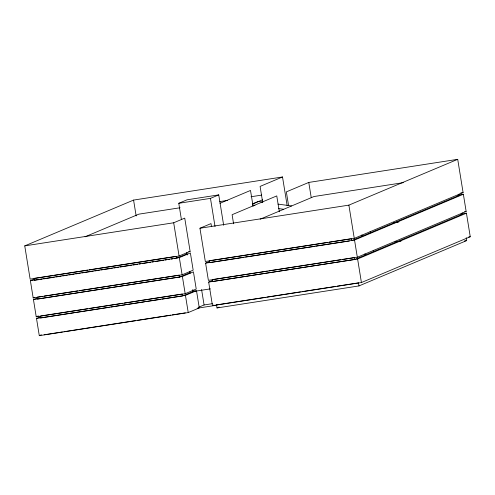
<?xml version="1.0" encoding="UTF-8"?>
<svg xmlns="http://www.w3.org/2000/svg" width="495" height="495" viewBox="0 0 495 495"><rect width="100%" height="100%" fill="white"/><g stroke="black" fill="none" stroke-linecap="round" stroke-linejoin="round"><path stroke-width="0.74" d="M24.75 245.885L173.689 222.781L184.74 218.128L190.123 251.373L179.072 256.026L30.133 279.137L24.75 245.885L133.576 200.079L282.515 176.975L287.168 205.685M84.992 236.827L138.847 214.156L180.062 207.764M181.362 219.266L178.775 203.29L187.048 199.807L218.747 194.888L223.666 225.281M178.775 203.29L210.468 198.371L218.747 194.888M30.393 280.721L179.332 257.61L190.383 252.964L193.168 270.159L182.117 274.812L33.177 297.922L30.393 280.721L34.662 278.926M220.034 203.272L250.513 190.445L253.087 206.31M282.515 176.975L260.092 186.411L262.666 202.282M252.431 203.94L258.365 201.44L262.894 202.053M252.518 204.039L262.647 199.776M33.177 297.922L34.601 297.322M288.548 205.475L286.345 191.874L308.769 182.432L457.714 159.328L463.097 192.574L354.272 238.38L205.326 261.49L199.943 228.245L210.994 223.592L211.483 226.611M33.45 299.611L182.389 276.501L193.44 271.854L196.224 289.049L185.179 293.702L36.234 316.812L33.45 299.611L37.719 297.817M260.16 219.18L314.022 196.515L403.326 182.655M36.234 316.812L38.369 315.909M177.173 258L186.968 253.879M36.506 318.477L185.446 295.367L196.496 290.714L199.281 307.915L188.23 312.568L39.291 335.672L36.506 318.477L40.776 316.676M458.785 194.95L463.363 194.238L466.154 211.439L357.322 257.245L208.383 280.349L205.598 263.154L209.744 261.41M199.943 228.245L348.882 205.134L457.714 159.328M39.291 335.672L41.425 334.775M100.9 289.278L179.518 277.082L190.012 272.665M461.854 213.889L466.432 213.178L470.25 236.74L361.424 282.546L212.485 305.656L208.667 282.094L212.807 280.349M183.274 295.676L195.135 290.683M459.15 194.003L459.366 195.315L351.648 240.65L351.326 238.689M205.598 263.154L354.538 240.044L463.363 194.238M198.563 307.29L204.082 304.969L212.38 303.683M212.485 305.656L213.865 305.075M216.42 304.326L217.008 307.952L219.106 307.067M267.368 271.05L212.417 279.576L212.732 281.544L354.705 259.516L462.417 214.18L462.206 212.869M208.667 282.094L357.607 258.984L466.432 213.178M217.008 307.952L358.98 285.924L466.698 240.589L466.228 237.687M219.755 201.601L227.391 200.419M251.052 196.75L261.737 195.092M460.808 192.926L463.097 192.574M457.838 195.55L459.366 195.315M188.731 251.59L190.123 251.373M52.507 275.517L34.186 278.357L34.502 280.325L39.086 279.613M54.029 275.282L87.615 270.066M89.143 269.831L176.158 256.33L176.474 258.297M393.593 222.694L398.939 221.865M464.626 211.674L466.154 211.439M393.407 222.874L397.986 222.162M40.609 279.378L42.137 279.137M43.665 278.902L45.187 278.666M46.716 278.425L54.351 277.243M55.873 277.008L58.169 276.649M59.691 276.414L61.219 276.179M62.747 275.944L64.27 275.703M65.798 275.468L67.326 275.232M68.855 274.991L74.194 274.162M75.723 273.927L77.251 273.692M78.773 273.457L80.301 273.215M81.83 272.98L83.352 272.745M84.88 272.51L93.277 271.204M94.805 270.969L96.327 270.728M97.855 270.493L99.384 270.258M100.912 270.022L102.434 269.781M103.962 269.546L109.308 268.717M110.831 268.482L112.359 268.24M113.887 268.005L115.409 267.77M116.938 267.535L118.466 267.294M119.994 267.059L128.384 265.759M129.913 265.518L131.441 265.283M132.969 265.048L137.548 264.336M139.07 264.101L140.599 263.86M142.127 263.625L147.467 262.796M148.995 262.56L150.523 262.325M152.052 262.084L153.574 261.849M155.102 261.614L163.499 260.308M165.027 260.073L166.549 259.838M168.077 259.597L169.606 259.361M171.134 259.126L172.656 258.885M174.184 258.65L175.713 258.415M460.894 214.415L462.417 214.18M327.665 242.358L209.36 260.716L209.676 262.678M329.194 242.123L350.565 238.807M210.443 262.56L244.023 257.351M245.551 257.115L279.137 251.906M280.659 251.664L314.245 246.454M315.773 246.219L349.359 241.009M42.57 296.313L37.23 297.142L37.546 299.11L99.371 289.513M44.098 296.078L77.684 290.868M79.206 290.627L163.932 277.485M165.46 277.25L179.196 275.115L179.518 277.082M394.948 242.049L401.055 241.102M468.722 236.981L470.25 236.74M268.896 270.815L340.647 259.683M342.169 259.448L353.622 257.672M464.403 240.941L466.698 240.589M210.424 288.863L193.069 291.555L192.753 289.587M41.054 315.915L87.609 308.694M89.137 308.453L122.723 303.243M124.251 303.008L182.259 294.005L182.575 295.973L161.97 299.172M74.188 312.791L40.609 318L40.287 316.033M75.716 312.549L109.302 307.339M110.831 307.104L125.328 304.852M126.856 304.617L144.41 301.894M145.938 301.653L160.442 299.407M216.513 304.883L265.363 297.303M266.892 297.068L300.471 291.858M302 291.623L335.585 286.407M337.107 286.172L358.485 282.855M197.196 308.237L216.94 305.174M44.105 334.781L62.426 331.935M63.954 331.7L135.698 320.568M137.226 320.333L170.812 315.123M172.334 314.882L185.316 312.871M277.998 204.107L291.592 205.951M252.722 205.079L254.987 205.388M278.394 208.568L283.678 209.286M370.204 231.443L370.415 232.755M373.255 250.309L373.471 251.615M361.925 234.927L362.142 236.239M364.982 253.793L365.192 255.098M348.882 205.134L354.272 238.38M354.538 240.044L357.322 257.245M357.607 258.984L361.424 282.546M354.383 257.548L354.705 259.516M358.51 283.022L358.98 285.924M308.769 182.432L311.219 197.548M279.341 211.773L276.767 195.902L232.106 214.706L233.578 223.771M210.468 198.371L215.028 226.524M201.583 289.544L204.082 304.969M186.757 252.568L187.153 255.03M189.795 271.353L190.111 273.296M173.689 222.781L179.072 256.026M179.332 257.61L182.117 274.812M182.389 276.501L185.179 293.702M185.446 295.367L188.23 312.568M133.576 200.079L136.15 215.95"/></g></svg>
